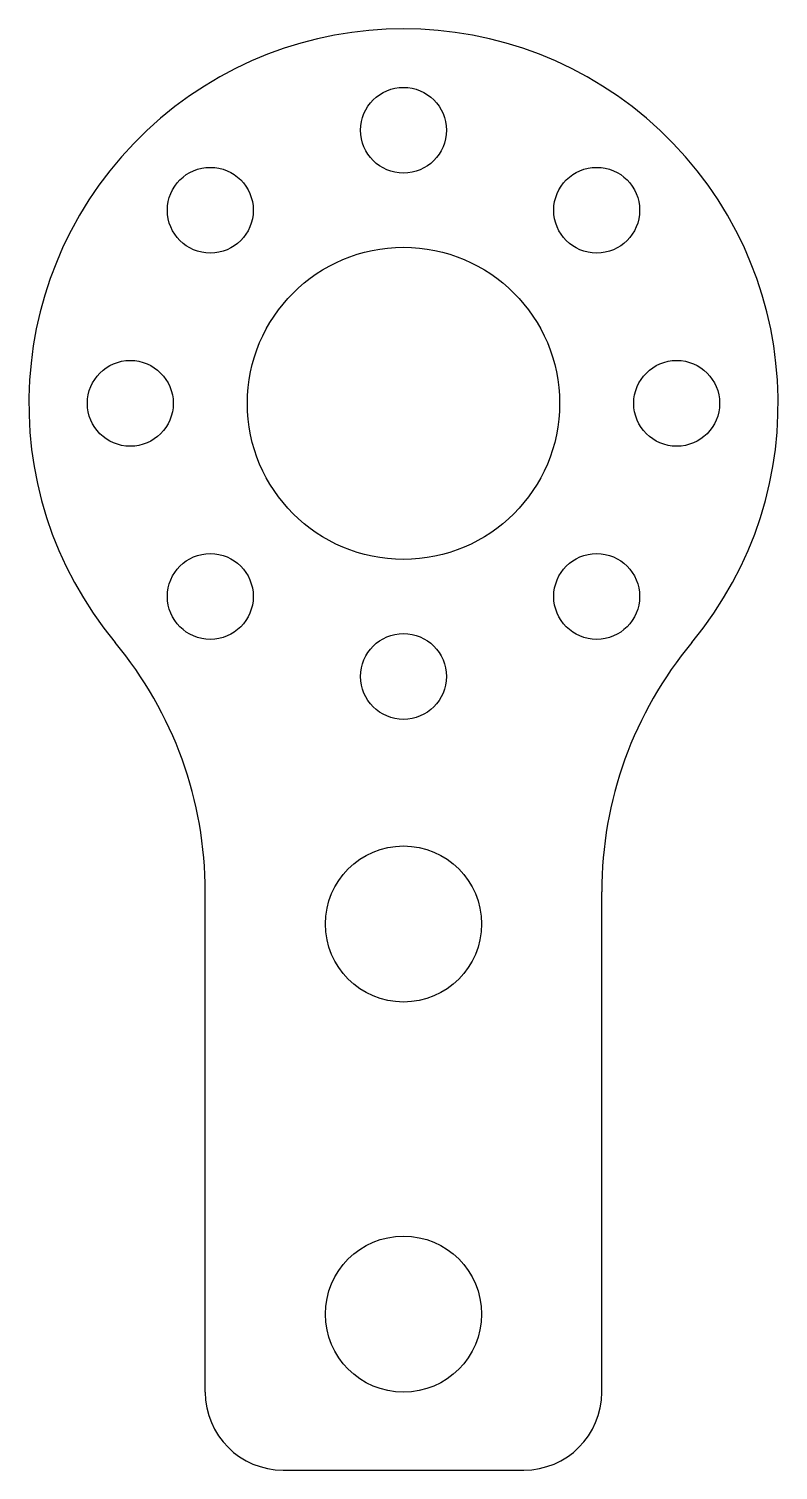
# Model space of a CAD drawing. Header units: millimetres. Extents: x -24 to 24, y -68.4 to 24.
import ezdxf

# ---------------------------------------------------------------- set-up
doc = ezdxf.new("R2010")
doc.units = ezdxf.units.MM

msp = doc.modelspace()

# ---------------------------------------------------------------- linework, layer by layer
at = {"color": 7, "linetype": 'Continuous', "lineweight": 25}
for p, q in [((-12.7, -63.364), (-12.7, -31.3)), ((12.7, -63.364), (12.7, -31.3)), ((-7.7, -68.364), (7.7, -68.364))]:
    msp.add_line(p, q, dxfattribs=at)
for centre, radius in [((0, 17.5), 2.75), ((-12.374, 12.374), 2.75), ((12.374, 12.374), 2.75), ((0, 0), 10), ((-17.5, 0), 2.75), ((17.5, 0), 2.75), ((-12.374, -12.374), 2.75), ((12.374, -12.374), 2.75), ((0, -17.5), 2.75), ((0, -33.364), 5), ((0, -58.364), 5)]:
    msp.add_circle(centre, radius, dxfattribs=at)
for centre, radius, start, end in [((0, 0), 24, 320.29894, 219.70106), ((-37.7, -31.3), 25, 0, 39.70106), ((37.7, -31.3), 25, 140.29894, 180), ((-7.7, -63.364), 5, 180, 270), ((7.7, -63.364), 5, 270, 0)]:
    msp.add_arc(centre, radius, start, end, dxfattribs=at)

doc.saveas('drawing.dxf')
